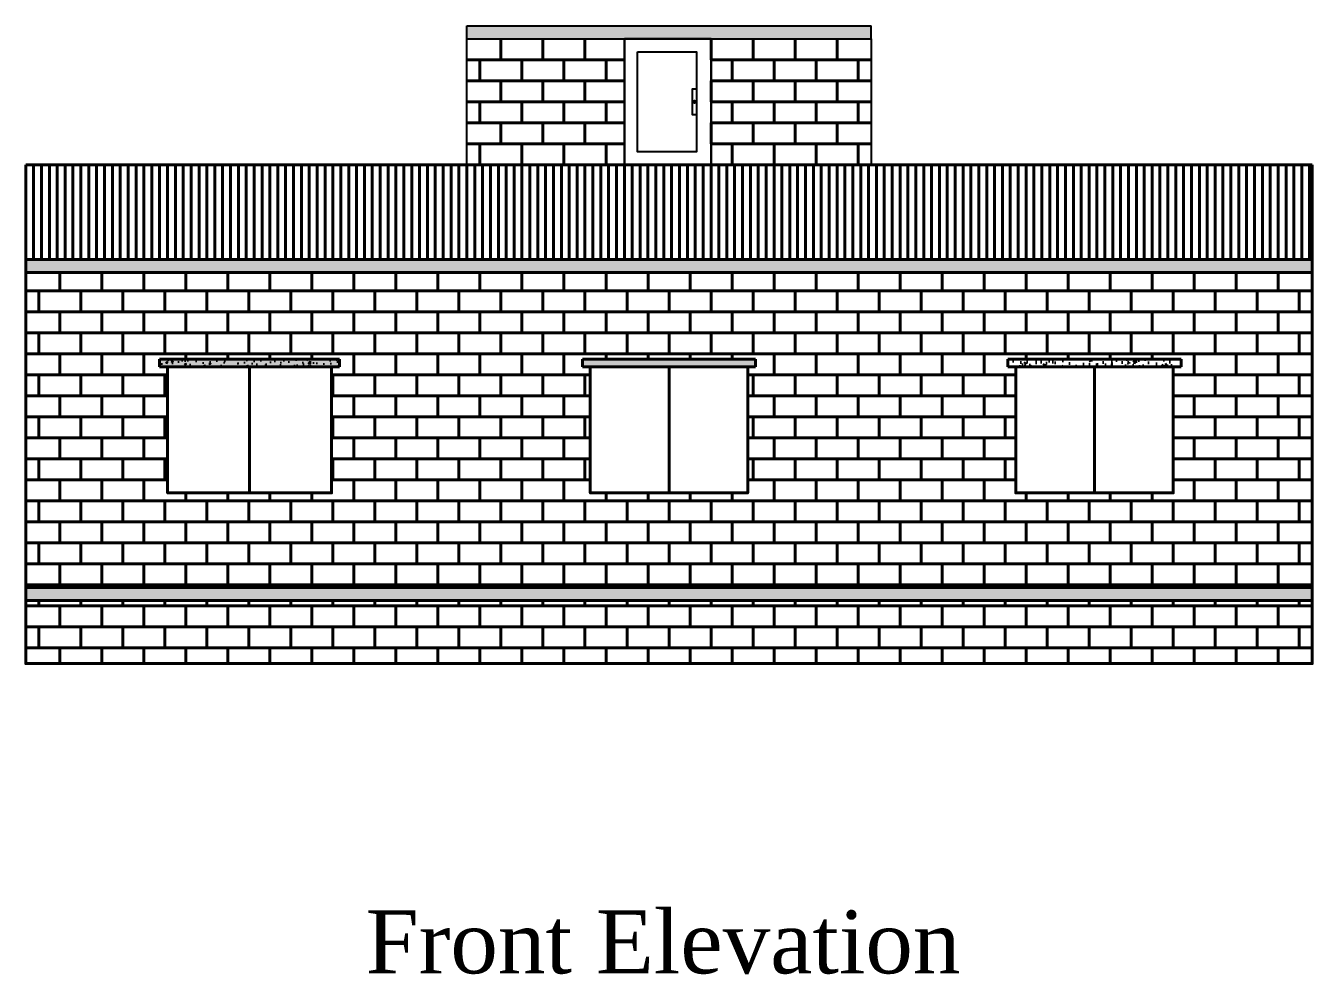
# Model space of a CAD drawing. Header units: inches. Extents: x -79350 to 491628, y -93215 to 155882.
# Drawn here: x 12034 to 12524, y 151291.1 to 151652.5 of the extents above; entities that cross this region are included whole.
import ezdxf

# ---------------------------------------------------------------- set-up
doc = ezdxf.new("R2010")
doc.units = ezdxf.units.IN
doc.header["$MEASUREMENT"] = 0
doc.layers.get('0').update_dxf_attribs({"lineweight": 30})
doc.layers.add('LINE', color=7, linetype='Continuous', lineweight=20)
doc.styles.get("Standard").update_dxf_attribs({"font": 'times.ttf', "height": 12})
pattern_1 = [(0, (51727, 163567.5), (0, 8), []), (90, (51727, 163567.5), (-8, 8), [8, -8])]
pattern_2 = [(50, (51727, 163567.5), (14.3452037, -1.2550427), [1.5, -16.5]), (355, (51727, 163567.5), (-2.7750267, 15.0438427), [1.2, -13.2]), (100.451444, (51728.195, 163567.395), (11.570177, 13.7888), [1.274804, -14.022842]), (46.1842, (51727, 163571.5), (21.3448266, -3.3103856), [2.25, -24.75]), (96.635635, (51728.779, 163571.224), (18.693239, 19.482372), [1.912207, -21.034275]), (351.184164, (51727, 163571.5), (18.693239, 19.482372), [1.8, -19.8]), (21, (51729, 163570.5), (11.938141, -8.0523778), [1.5, -16.5]), (326, (51729, 163570.5), (4.8663066, 14.503001), [1.2, -13.2]), (71.451445, (51729.995, 163569.829), (16.8044475, 6.450623), [1.274804, -14.022842]), (37.5, (51727, 163567.5), (0.2431971, 6.6578771), [0, -13.04, 0, -13.4, 0, -13.25]), (7.5, (51727, 163567.5), (5.2613907, 7.8882342), [0, -7.64, 0, -12.74, 0, -5.05]), (327.5, (51722.54, 163567.5), (10.6764487, -0.45109743), [0, -5, 0, -15.6, 0, -20.7]), (317.5, (51720.54, 163567.5), (11.6637234, 2.0020996), [0, -6.5, 0, -10.36, 0, -14.7])]

msp = doc.modelspace()

# ---------------------------------------------------------------- hatches: boundary and pattern name
at = {"layer": 'LINE', "linetype": 'ByBlock', "lineweight": 40}
h = msp.add_hatch(dxfattribs=at)
h.set_pattern_fill('AR-CONC', color=256, scale=2)
h.set_pattern_definition(pattern_2)
h.paths.add_polyline_path([(12356, 151647.5), (12356, 151652.5), (12202, 151652.5), (12202, 151647.5)])
h.paths.add_polyline_path([(12524, 151558.5), (12524, 151563.5), (12034, 151563.5), (12034, 151558.5)])
at = {"layer": 'LINE', "linetype": 'ByBlock', "lineweight": 40, "true_color": 0xcba65d, "transparency": 33554559}
h = msp.add_hatch(dxfattribs=at)
h.set_pattern_fill('AR-B816', color=43)
h.set_pattern_definition(pattern_1)
h.paths.add_polyline_path([(12356, 151599.5), (12356, 151647.5), (12295, 151647.5), (12295, 151599.5)])
h.paths.add_polyline_path([(12262, 151647.5), (12202, 151647.5), (12202, 151599.5), (12262, 151599.5)])
at = {"layer": 'LINE', "linetype": 'ByBlock', "lineweight": 40, "true_color": 0xcba65d}
h = msp.add_hatch(dxfattribs=at)
h.set_pattern_fill('AR-B816', color=43)
h.set_pattern_definition(pattern_1)
h.paths.add_polyline_path([(12034, 151558.5), (12034, 151438.5), (12524, 151438.5), (12524, 151558.5)])
h.paths.add_polyline_path([(12085, 151525.5), (12153.5, 151525.5), (12153.5, 151522.5), (12150.5, 151522.5), (12150.5, 151474.5), (12088, 151474.5), (12088, 151522.5), (12085, 151522.5)], flags=16)
h.paths.add_polyline_path([(12246, 151525.5), (12312, 151525.5), (12312, 151522.5), (12309, 151522.5), (12309, 151474.5), (12249, 151474.5), (12249, 151522.5), (12246, 151522.5)], flags=16)
h.paths.add_polyline_path([(12408.08, 151525.5), (12474.08, 151525.5), (12474.08, 151522.5), (12471.08, 151522.5), (12471.08, 151474.5), (12411.08, 151474.5), (12411.08, 151522.5), (12408.08, 151522.5)], flags=16)
at = {"layer": 'LINE', "linetype": 'ByBlock', "lineweight": 40}
h = msp.add_hatch(dxfattribs=at)
h.set_pattern_fill('AR-CONC', color=256, scale=2)
h.set_pattern_definition(pattern_2)
h.paths.add_polyline_path([(12309, 151522.5), (12312, 151522.5), (12312, 151525.5), (12246, 151525.5), (12246, 151522.5), (12249, 151522.5)])
h.paths.add_polyline_path([(12524, 151433.5), (12524, 151438.5), (12034, 151438.5), (12034, 151433.5)])
at = {"layer": 'LINE', "linetype": 'ByBlock', "lineweight": 25}
h = msp.add_hatch(dxfattribs=at)
h.set_pattern_fill('AR-CONC', color=256)
h.set_pattern_definition([(50, (51727, 163567.5), (7.1726018, -0.62752135), [0.75, -8.25]), (355, (51727, 163567.5), (-1.3875133, 7.5219213), [0.6, -6.6]), (100.451444, (51727.598, 163567.448), (5.7850885, 6.8943999), [0.6374019, -7.0114211]), (46.1842, (51727, 163569.5), (10.6724133, -1.6551928), [1.125, -12.375]), (96.635635, (51727.889, 163569.362), (9.3466195, 9.741186), [0.9561034, -10.5171376]), (351.184164, (51727, 163569.5), (9.3466195, 9.741186), [0.9, -9.9]), (21, (51728, 163569), (5.9690705, -4.0261889), [0.75, -8.25]), (326, (51728, 163569), (2.4331533, 7.2515005), [0.6, -6.6]), (71.451445, (51728.4974, 163568.6645), (8.4022238, 3.2253115), [0.6374019, -7.0114211]), (37.5, (51727, 163567.5), (0.12159855, 3.32893854), [0, -6.52, 0, -6.7, 0, -6.625]), (7.5, (51727, 163567.5), (2.63069537, 3.94411712), [0, -3.82, 0, -6.37, 0, -2.525]), (327.5, (51724.77, 163567.5), (5.33822436, -0.22554872), [0, -2.5, 0, -7.8, 0, -10.35]), (317.5, (51723.77, 163567.5), (5.8318617, 1.0010498), [0, -3.25, 0, -5.18, 0, -7.35])])
h.paths.add_polyline_path([(12153.5, 151525.5), (12085, 151525.5), (12085, 151522.5), (12088, 151522.5), (12150.5, 151522.5), (12153.5, 151522.5)])
at = {"layer": 'LINE', "linetype": 'ByBlock', "lineweight": 40, "true_color": 0x000000}
h = msp.add_hatch(dxfattribs=at)
h.set_pattern_fill('AR-CONC', color=18)
h.set_pattern_definition([(50, (85442.5, 163268), (7.17260183, -0.62752135), [0.75, -8.25]), (355, (85442.5, 163268), (-1.3875133, 7.52192134), [0.6, -6.6]), (100.451444, (85443.098, 163267.948), (5.78508847, 6.8943999), [0.6374019, -7.0114211]), (46.1842, (85442.5, 163270), (10.6724133, -1.6551928), [1.125, -12.375]), (96.635635, (85443.389, 163269.862), (9.3466195, 9.741186), [0.9561034, -10.5171376]), (351.184164, (85442.5, 163270), (9.3466195, 9.741186), [0.9, -9.9]), (21, (85443.5, 163269.5), (5.9690705, -4.0261889), [0.75, -8.25]), (326, (85443.5, 163269.5), (2.4331533, 7.25150045), [0.6, -6.6]), (71.451445, (85443.9974, 163269.1645), (8.40222377, 3.2253115), [0.6374019, -7.0114211]), (37.5, (85442.5, 163268), (0.12159855, 3.32893854), [0, -6.52, 0, -6.7, 0, -6.625]), (7.5, (85442.5, 163268), (2.63069537, 3.94411712), [0, -3.82, 0, -6.37, 0, -2.525]), (327.5, (85440.27, 163268), (5.33822436, -0.22554872), [0, -2.5, 0, -7.8, 0, -10.35]), (317.5, (85439.27, 163268), (5.8318617, 1.00104982), [0, -3.25, 0, -5.18, 0, -7.35])])
h.paths.add_polyline_path([(12153.5, 151525.5), (12085, 151525.5), (12085, 151522.5), (12088, 151522.5), (12150.5, 151522.5), (12153.5, 151522.5)])
h.paths.add_polyline_path([(12312, 151525.5), (12246, 151525.5), (12246, 151522.5), (12249, 151522.5), (12309, 151522.5), (12312, 151522.5)])
h = msp.add_hatch(dxfattribs=at)
h.set_pattern_fill('AR-CONC', color=18)
h.set_pattern_definition([(50, (86497.5, 164032), (7.17260183, -0.62752135), [0.75, -8.25]), (355, (86497.5, 164032), (-1.3875133, 7.52192134), [0.6, -6.6]), (100.451444, (86498.098, 164031.948), (5.78508847, 6.8943999), [0.6374019, -7.0114211]), (46.1842, (86497.5, 164034), (10.6724133, -1.6551928), [1.125, -12.375]), (96.635635, (86498.389, 164033.862), (9.3466195, 9.741186), [0.9561034, -10.5171376]), (351.184164, (86497.5, 164034), (9.3466195, 9.741186), [0.9, -9.9]), (21, (86498.5, 164033.5), (5.9690705, -4.0261889), [0.75, -8.25]), (326, (86498.5, 164033.5), (2.4331533, 7.25150045), [0.6, -6.6]), (71.451445, (86498.9974, 164033.1645), (8.40222377, 3.2253115), [0.6374019, -7.0114211]), (37.5, (86497.5, 164032), (0.12159855, 3.32893854), [0, -6.52, 0, -6.7, 0, -6.625]), (7.5, (86497.5, 164032), (2.63069537, 3.94411712), [0, -3.82, 0, -6.37, 0, -2.525]), (327.5, (86495.27, 164032), (5.33822436, -0.22554872), [0, -2.5, 0, -7.8, 0, -10.35]), (317.5, (86494.27, 164032), (5.8318617, 1.00104982), [0, -3.25, 0, -5.18, 0, -7.35])])
h.paths.add_polyline_path([(12474.08, 151525.5), (12408.08, 151525.5), (12408.08, 151522.5), (12411.08, 151522.5), (12471.08, 151522.5), (12474.08, 151522.5)])
at = {"layer": 'LINE', "linetype": 'ByBlock', "lineweight": 40, "true_color": 0xcba65d}
h = msp.add_hatch(dxfattribs=at)
h.set_pattern_fill('AR-B816', color=43)
h.set_pattern_definition(pattern_1)
h.paths.add_polyline_path([(12524, 151409.5), (12524, 151433.5), (12034, 151433.5), (12034, 151409.5)])

# ---------------------------------------------------------------- linework, layer by layer
at = {"layer": 'LINE', "linetype": 'ByBlock', "lineweight": 25}
for p, q in [((12202, 151652.5), (12356, 151652.5)), ((12202, 151647.5), (12202, 151652.5)), ((12356, 151647.5), (12356, 151652.5)), ((12202, 151599.5), (12202, 151647.5)), ((12202, 151647.5), (12356, 151647.5)), ((12356, 151647.5), (12356, 151599.5))]:
    msp.add_line(p, q, dxfattribs=at)
at = {"layer": 'LINE', "color": 135, "linetype": 'ByBlock', "lineweight": 40, "true_color": 0x5f919e}
for p, q in [((12034, 151563.5), (12034, 151599.5)), ((12037, 151563.5), (12037, 151599.5)), ((12040, 151563.5), (12040, 151599.5)), ((12043, 151563.5), (12043, 151599.5)), ((12046, 151563.5), (12046, 151599.5)), ((12049, 151563.5), (12049, 151599.5)), ((12052, 151563.5), (12052, 151599.5)), ((12052, 151563.5), (12052, 151599.5)), ((12055, 151563.5), (12055, 151599.5)), ((12058, 151563.5), (12058, 151599.5)), ((12061, 151563.5), (12061, 151599.5)), ((12064, 151563.5), (12064, 151599.5)), ((12067, 151563.5), (12067, 151599.5)), ((12067, 151563.5), (12067, 151599.5)), ((12070, 151563.5), (12070, 151599.5)), ((12073, 151563.5), (12073, 151599.5)), ((12076, 151563.5), (12076, 151599.5)), ((12079, 151563.5), (12079, 151599.5)), ((12079, 151563.5), (12079, 151599.5)), ((12082, 151563.5), (12082, 151599.5)), ((12082, 151563.5), (12082, 151599.5)), ((12085, 151563.5), (12085, 151599.5)), ((12088, 151563.5), (12088, 151599.5)), ((12091, 151563.5), (12091, 151599.5)), ((12094, 151563.5), (12094, 151599.5)), ((12094, 151563.5), (12094, 151599.5)), ((12097, 151563.5), (12097, 151599.5)), ((12100, 151563.5), (12100, 151599.5)), ((12103, 151563.5), (12103, 151599.5)), ((12106, 151563.5), (12106, 151599.5)), ((12109, 151563.5), (12109, 151599.5)), ((12109, 151563.5), (12109, 151599.5)), ((12112, 151563.5), (12112, 151599.5)), ((12115, 151563.5), (12115, 151599.5)), ((12118, 151563.5), (12118, 151599.5)), ((12121, 151563.5), (12121, 151599.5)), ((12124, 151563.5), (12124, 151599.5)), ((12124, 151563.5), (12124, 151599.5)), ((12127, 151563.5), (12127, 151599.5)), ((12130, 151563.5), (12130, 151599.5)), ((12133, 151563.5), (12133, 151599.5)), ((12136, 151563.5), (12136, 151599.5)), ((12136, 151563.5), (12136, 151599.5)), ((12139, 151563.5), (12139, 151599.5)), ((12139, 151563.5), (12139, 151599.5)), ((12142, 151563.5), (12142, 151599.5)), ((12145, 151563.5), (12145, 151599.5)), ((12148, 151563.5), (12148, 151599.5)), ((12151, 151563.5), (12151, 151599.5)), ((12151, 151563.5), (12151, 151599.5)), ((12154, 151563.5), (12154, 151599.5)), ((12157, 151563.5), (12157, 151599.5)), ((12160, 151563.5), (12160, 151599.5)), ((12163, 151563.5), (12163, 151599.5)), ((12166, 151563.5), (12166, 151599.5)), ((12166, 151563.5), (12166, 151599.5)), ((12169, 151563.5), (12169, 151599.5)), ((12172, 151563.5), (12172, 151599.5)), ((12175, 151563.5), (12175, 151599.5)), ((12178, 151563.5), (12178, 151599.5)), ((12181, 151563.5), (12181, 151599.5)), ((12181, 151563.5), (12181, 151599.5)), ((12184, 151563.5), (12184, 151599.5)), ((12187, 151563.5), (12187, 151599.5)), ((12190, 151563.5), (12190, 151599.5)), ((12193, 151563.5), (12193, 151599.5)), ((12193, 151563.5), (12193, 151599.5)), ((12196, 151563.5), (12196, 151599.5)), ((12196, 151563.5), (12196, 151599.5)), ((12199, 151563.5), (12199, 151599.5)), ((12202, 151563.5), (12202, 151599.5)), ((12205, 151563.5), (12205, 151599.5)), ((12208, 151563.5), (12208, 151599.5)), ((12208, 151563.5), (12208, 151599.5)), ((12211, 151563.5), (12211, 151599.5)), ((12214, 151563.5), (12214, 151599.5)), ((12217, 151563.5), (12217, 151599.5)), ((12220, 151563.5), (12220, 151599.5)), ((12223, 151563.5), (12223, 151599.5)), ((12223, 151563.5), (12223, 151599.5)), ((12226, 151563.5), (12226, 151599.5)), ((12229, 151563.5), (12229, 151599.5)), ((12232, 151563.5), (12232, 151599.5)), ((12235, 151563.5), (12235, 151599.5)), ((12238, 151563.5), (12238, 151599.5)), ((12238, 151563.5), (12238, 151599.5)), ((12241, 151563.5), (12241, 151599.5)), ((12244, 151563.5), (12244, 151599.5)), ((12247, 151563.5), (12247, 151599.5)), ((12250, 151563.5), (12250, 151599.5)), ((12250, 151563.5), (12250, 151599.5)), ((12253, 151563.5), (12253, 151599.5)), ((12253, 151563.5), (12253, 151599.5)), ((12256, 151563.5), (12256, 151599.5)), ((12259, 151563.5), (12259, 151599.5)), ((12262, 151563.5), (12262, 151599.5)), ((12265, 151563.5), (12265, 151599.5)), ((12265, 151563.5), (12265, 151599.5)), ((12268, 151563.5), (12268, 151599.5)), ((12271, 151563.5), (12271, 151599.5)), ((12274, 151563.5), (12274, 151599.5)), ((12277, 151563.5), (12277, 151599.5)), ((12280, 151563.5), (12280, 151599.5)), ((12280, 151563.5), (12280, 151599.5)), ((12283, 151563.5), (12283, 151599.5)), ((12286, 151563.5), (12286, 151599.5)), ((12289, 151563.5), (12289, 151599.5)), ((12292, 151563.5), (12292, 151599.5)), ((12295, 151563.5), (12295, 151599.5)), ((12295, 151563.5), (12295, 151599.5)), ((12298, 151563.5), (12298, 151599.5)), ((12301, 151563.5), (12301, 151599.5)), ((12304, 151563.5), (12304, 151599.5)), ((12307, 151563.5), (12307, 151599.5)), ((12307, 151563.5), (12307, 151599.5)), ((12310, 151563.5), (12310, 151599.5)), ((12310, 151563.5), (12310, 151599.5)), ((12313, 151563.5), (12313, 151599.5)), ((12316, 151563.5), (12316, 151599.5)), ((12319, 151563.5), (12319, 151599.5)), ((12322, 151563.5), (12322, 151599.5)), ((12322, 151563.5), (12322, 151599.5)), ((12325, 151563.5), (12325, 151599.5)), ((12328, 151563.5), (12328, 151599.5)), ((12331, 151563.5), (12331, 151599.5)), ((12334, 151563.5), (12334, 151599.5)), ((12337, 151563.5), (12337, 151599.5)), ((12337, 151563.5), (12337, 151599.5)), ((12340, 151563.5), (12340, 151599.5)), ((12343, 151563.5), (12343, 151599.5)), ((12346, 151563.5), (12346, 151599.5)), ((12349, 151563.5), (12349, 151599.5)), ((12352, 151563.5), (12352, 151599.5)), ((12352, 151563.5), (12352, 151599.5)), ((12355, 151563.5), (12355, 151599.5)), ((12358, 151563.5), (12358, 151599.5)), ((12361, 151563.5), (12361, 151599.5)), ((12364, 151563.5), (12364, 151599.5)), ((12364, 151563.5), (12364, 151599.5)), ((12367, 151563.5), (12367, 151599.5)), ((12367, 151563.5), (12367, 151599.5)), ((12370, 151563.5), (12370, 151599.5)), ((12373, 151563.5), (12373, 151599.5)), ((12376, 151563.5), (12376, 151599.5)), ((12379, 151563.5), (12379, 151599.5)), ((12379, 151563.5), (12379, 151599.5)), ((12382, 151563.5), (12382, 151599.5)), ((12385, 151563.5), (12385, 151599.5)), ((12388, 151563.5), (12388, 151599.5)), ((12391, 151563.5), (12391, 151599.5)), ((12394, 151563.5), (12394, 151599.5)), ((12394, 151563.5), (12394, 151599.5)), ((12397, 151563.5), (12397, 151599.5)), ((12400, 151563.5), (12400, 151599.5)), ((12403, 151563.5), (12403, 151599.5)), ((12406, 151563.5), (12406, 151599.5)), ((12409, 151563.5), (12409, 151599.5)), ((12409, 151563.5), (12409, 151599.5)), ((12412, 151563.5), (12412, 151599.5)), ((12415, 151563.5), (12415, 151599.5)), ((12418, 151563.5), (12418, 151599.5)), ((12421, 151563.5), (12421, 151599.5)), ((12421, 151563.5), (12421, 151599.5)), ((12424, 151563.5), (12424, 151599.5)), ((12424, 151563.5), (12424, 151599.5)), ((12427, 151563.5), (12427, 151599.5)), ((12430, 151563.5), (12430, 151599.5)), ((12433, 151563.5), (12433, 151599.5)), ((12436, 151563.5), (12436, 151599.5)), ((12436, 151563.5), (12436, 151599.5)), ((12439, 151563.5), (12439, 151599.5)), ((12442, 151563.5), (12442, 151599.5)), ((12445, 151563.5), (12445, 151599.5)), ((12448, 151563.5), (12448, 151599.5)), ((12451, 151563.5), (12451, 151599.5)), ((12451, 151563.5), (12451, 151599.5)), ((12454, 151563.5), (12454, 151599.5)), ((12457, 151563.5), (12457, 151599.5)), ((12460, 151563.5), (12460, 151599.5)), ((12463, 151563.5), (12463, 151599.5)), ((12466, 151563.5), (12466, 151599.5)), ((12466, 151563.5), (12466, 151599.5)), ((12469, 151563.5), (12469, 151599.5)), ((12472, 151563.5), (12472, 151599.5)), ((12475, 151563.5), (12475, 151599.5)), ((12478, 151563.5), (12478, 151599.5)), ((12478, 151563.5), (12478, 151599.5)), ((12481, 151563.5), (12481, 151599.5)), ((12481, 151563.5), (12481, 151599.5)), ((12484, 151563.5), (12484, 151599.5)), ((12487, 151563.5), (12487, 151599.5)), ((12490, 151563.5), (12490, 151599.5)), ((12493, 151563.5), (12493, 151599.5)), ((12493, 151563.5), (12493, 151599.5)), ((12496, 151563.5), (12496, 151599.5)), ((12499, 151563.5), (12499, 151599.5)), ((12502, 151563.5), (12502, 151599.5)), ((12505, 151563.5), (12505, 151599.5)), ((12508, 151563.5), (12508, 151599.5)), ((12508, 151563.5), (12508, 151599.5)), ((12511, 151563.5), (12511, 151599.5)), ((12514, 151563.5), (12514, 151599.5)), ((12517, 151563.5), (12517, 151599.5)), ((12520, 151563.5), (12520, 151599.5)), ((12523, 151563.5), (12523, 151599.5)), ((12523, 151563.5), (12523, 151599.5)), ((12524, 151599.5), (12524, 151563.5))]:
    msp.add_line(p, q, dxfattribs=at)
at = {"layer": 'LINE', "color": 135, "linetype": 'ByBlock', "lineweight": 40}
msp.add_line((12034, 151599.5), (12524, 151599.5), dxfattribs=at)
at = {"layer": 'LINE', "linetype": 'ByBlock', "lineweight": 40}
for p, q in [((12034, 151558.5), (12034, 151563.5)), ((12034, 151563.5), (12524, 151563.5)), ((12524, 151563.5), (12524, 151558.5)), ((12085, 151522.5), (12085, 151525.5)), ((12153.5, 151525.5), (12085, 151525.5)), ((12153.5, 151522.5), (12153.5, 151525.5)), ((12246, 151522.5), (12246, 151525.5)), ((12312, 151525.5), (12246, 151525.5)), ((12312, 151522.5), (12312, 151525.5)), ((12408.08, 151522.5), (12408.08, 151525.5)), ((12474.08, 151525.5), (12408.08, 151525.5)), ((12474.08, 151522.5), (12474.08, 151525.5)), ((12088, 151522.5), (12085, 151522.5)), ((12119.25, 151522.5), (12119.25, 151474.5)), ((12150.5, 151522.5), (12153.5, 151522.5)), ((12249, 151522.5), (12246, 151522.5)), ((12279, 151522.5), (12279, 151474.5)), ((12309, 151522.5), (12312, 151522.5)), ((12411.08, 151522.5), (12408.08, 151522.5)), ((12441.08, 151522.5), (12441.08, 151474.5)), ((12471.08, 151522.5), (12474.08, 151522.5)), ((12034, 151438.5), (12034, 151433.5)), ((12524, 151433.5), (12524, 151438.5)), ((12034, 151433.5), (12524, 151433.5))]:
    msp.add_line(p, q, dxfattribs=at)
at = {"layer": 'LINE', "linetype": 'ByBlock', "lineweight": 25}
msp.add_lwpolyline([(12262, 151599.5), (12295, 151599.5), (12295, 151647.5), (12262, 151647.5)], close=True, dxfattribs=at)
at = {"layer": 'LINE', "color": 39, "linetype": 'ByBlock', "lineweight": 25, "true_color": 0x58382b}
for points in [[(12262, 151647.5), (12295, 151647.5), (12295, 151599.5), (12262, 151599.5)], [(12267, 151642.5), (12289.5, 151642.5), (12289.5, 151604.5), (12267, 151604.5)], [(12289.5, 151623.5), (12288, 151623.5), (12288, 151628.5), (12289.5, 151628.5)], [(12289.5, 151618.5), (12288, 151618.5), (12288, 151623.5), (12289.5, 151623.5)]]:
    msp.add_lwpolyline(points, close=True, dxfattribs=at)
at = {"layer": 'LINE', "linetype": 'ByBlock', "lineweight": 40}
for points in [[(12034, 151558.5), (12524, 151558.5), (12524, 151438.5), (12034, 151438.5)], [(12088, 151522.5), (12150.5, 151522.5), (12150.5, 151474.5), (12088, 151474.5)], [(12249, 151522.5), (12309, 151522.5), (12309, 151474.5), (12249, 151474.5)], [(12411.08, 151522.5), (12471.08, 151522.5), (12471.08, 151474.5), (12411.08, 151474.5)], [(12034, 151433.5), (12524, 151433.5), (12524, 151409.5), (12034, 151409.5)]]:
    msp.add_lwpolyline(points, close=True, dxfattribs=at)
at = {"layer": 'LINE', "color": 39, "linetype": 'ByBlock', "lineweight": 25, "true_color": 0x58382b}
msp.add_circle((12288.75, 151623.5), 0.5, dxfattribs=at)

# ---------------------------------------------------------------- texts
at = {"color": 138, "linetype": 'ByBlock', "lineweight": 40, "true_color": 0x004a5e, "insert": (12163.5, 151315.5), "char_height": 24, "attachment_point": 1}
msp.add_mtext_dynamic_manual_height_columns('Front Elevation', width=455, gutter_width=60, heights=[5.23], dxfattribs=at)

doc.saveas('drawing.dxf')
